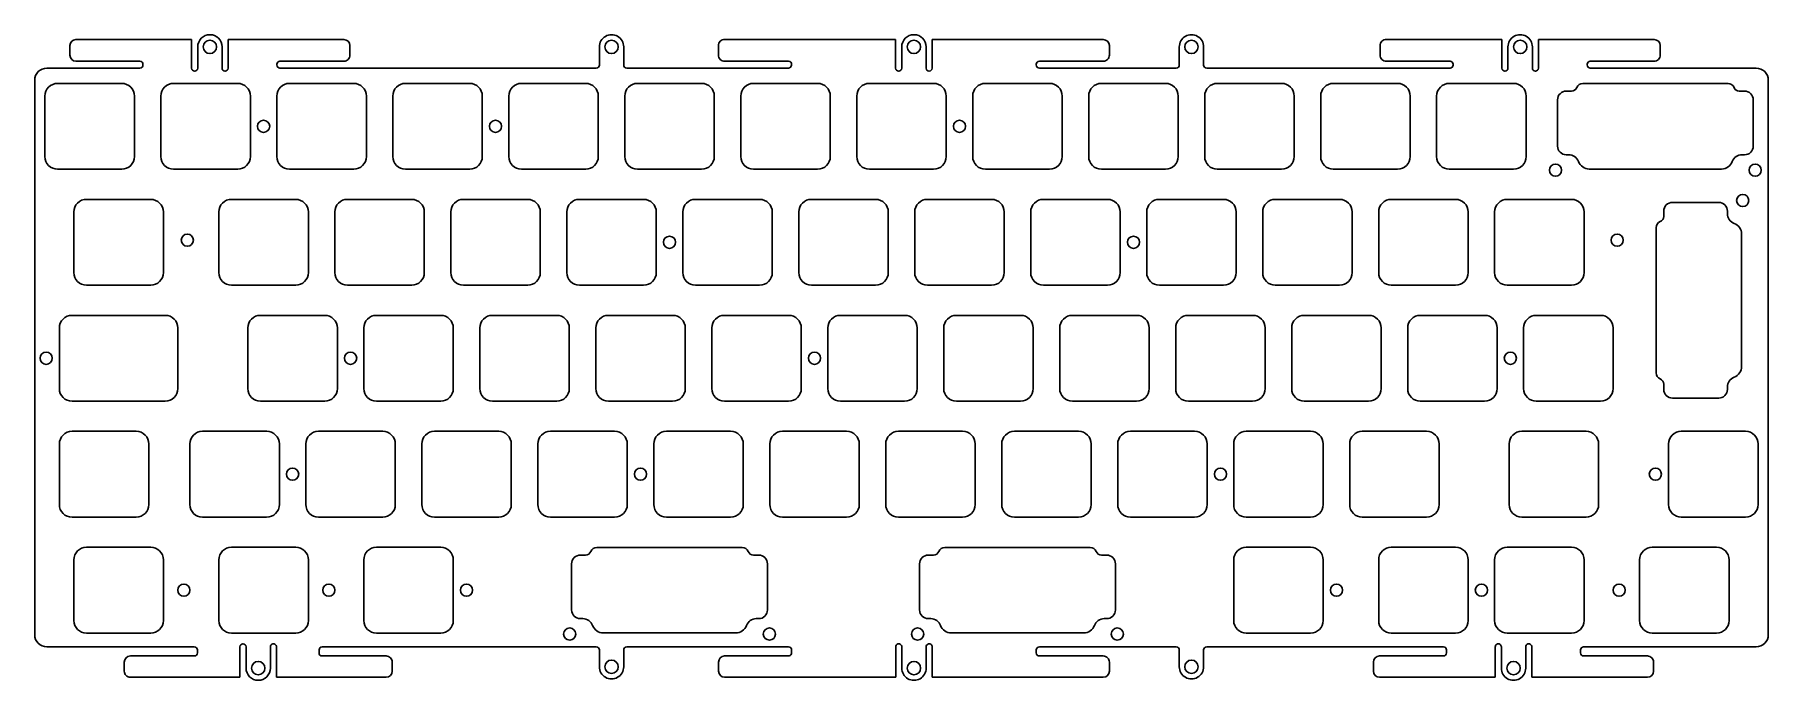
# Model space of a CAD drawing. Header units: millimetres. Extents: x -9 to 276, y -91 to 15.
import ezdxf

# ---------------------------------------------------------------- set-up
doc = ezdxf.new("R2010")
doc.units = ezdxf.units.MM
doc.layers.add('BLACK', color=7, linetype='CONTINUOUS')

msp = doc.modelspace()

# ---------------------------------------------------------------- linework, layer by layer
at = {"layer": 'BLACK', "linetype": 'Continuous'}
for p, q in [((16.758349, 14.254188), (-2.241652, 14.254188)), ((16.758349, 9.554201), (16.758349, 14.254188)), ((22.758349, 14.254188), (22.758349, 9.554201)), ((41.7582, 14.254188), (22.758349, 14.254188)), ((132.391349, 14.254188), (104.303625, 14.254188)), ((132.391349, 9.554201), (132.391349, 14.254188)), ((138.391349, 14.254188), (138.391349, 9.554201)), ((166.4902, 14.254188), (138.391349, 14.254188)), ((231.966349, 14.254188), (212.977625, 14.254188)), ((231.966349, 9.554201), (231.966349, 14.254188)), ((237.966349, 14.254188), (237.966349, 9.554201)), ((256.9662, 14.254188), (237.966349, 14.254188)), ((-3.241651, 13.254189), (-3.241651, 11.704186)), ((17.758349, 13.05419), (17.758349, 9.554201)), ((21.758349, 9.554201), (21.758349, 13.05419)), ((42.758349, 11.7042), (42.758349, 13.262932)), ((83.725094, 13.029757), (83.725094, 10.0642)), ((87.725046, 13.049249), (87.725, 13.049249)), ((87.725046, 10.064175), (87.725046, 13.049249)), ((103.292349, 13.2541), (103.292349, 11.704188)), ((133.391349, 13.05419), (133.391349, 9.554201)), ((137.391349, 9.554201), (137.391349, 13.05419)), ((167.490349, 11.7042), (167.490349, 13.262932)), ((178.975079, 13.031424), (178.975079, 10.0642)), ((182.974954, 10.0642), (182.974954, 13.035636)), ((211.966349, 13.2541), (211.966349, 11.704188)), ((232.966349, 13.0542), (232.966349, 9.554201)), ((236.966349, 9.554201), (236.966349, 13.054188)), ((257.966349, 11.7042), (257.966349, 13.262932)), ((8.253504, 9.564175), (-7.025002, 9.564175)), ((-2.241652, 10.704188), (8.2583, 10.704188)), ((8.758349, 10.197855), (8.758349, 10.0642)), ((30.758349, 10.072701), (30.758349, 10.2042)), ((83.216754, 9.564175), (31.2582, 9.564175)), ((31.266337, 10.704188), (41.758349, 10.704188)), ((114.787504, 9.564175), (88.225, 9.564175)), ((104.2923, 10.704188), (114.7923, 10.704188)), ((115.292349, 10.197855), (115.292349, 10.0642)), ((155.490349, 10.072701), (155.490349, 10.2042)), ((178.46772, 9.564175), (155.9902, 9.564175)), ((155.998337, 10.704188), (166.490349, 10.704188)), ((182.974975, 10.0642), (182.974954, 10.0642)), ((223.461504, 9.564175), (183.475, 9.564175)), ((212.9663, 10.704188), (223.4663, 10.704188)), ((223.966349, 10.197855), (223.966349, 10.0642)), ((245.966349, 10.072701), (245.966349, 10.2042)), ((273.725, 9.564175), (246.4662, 9.564175)), ((246.474337, 10.704188), (256.966349, 10.704188)), ((-9.025, 7.564176), (-9.025, -83.506264)), ((5.275, 7.05), (-5.275001, 7.05)), ((24.325, 7.05), (13.774999, 7.05)), ((43.375, 7.05), (32.824999, 7.05)), ((62.425, 7.05), (51.874999, 7.05)), ((81.475, 7.05), (70.924999, 7.05)), ((100.525, 7.05), (89.974999, 7.05)), ((119.575, 7.05), (109.024999, 7.05)), ((138.625, 7.05), (128.074999, 7.05)), ((157.675, 7.05), (147.124999, 7.05)), ((176.725, 7.05), (166.174999, 7.05)), ((195.775, 7.05), (185.224999, 7.05)), ((214.825, 7.05), (204.274999, 7.05)), ((233.875, 7.05), (223.324999, 7.05)), ((242.536512, 5.77544), (243.390075, 5.77544)), ((243.390075, 5.775452), (243.390075, 5.77544)), ((245.247375, 7.027589), (245.247375, 7.0276)), ((245.247375, 7.0276), (269.102575, 7.0276)), ((270.959775, 5.77544), (271.825375, 5.77544)), ((275.725, -83.5063), (275.725, 7.564175)), ((-7.35, 4.975), (-7.35, -4.975001)), ((7.35, 4.975), (7.35, -4.975)), ((11.7, 4.975), (11.7, -4.975001)), ((26.4, 4.975), (26.4, -4.975)), ((30.75, 4.975), (30.75, -4.975001)), ((45.45, 4.975), (45.45, -4.975)), ((49.8, 4.975), (49.8, -4.975001)), ((64.5, 4.975), (64.5, -4.975)), ((68.85, 4.975), (68.85, -4.975001)), ((83.55, 4.975), (83.55, -4.975)), ((87.9, 4.975), (87.9, -4.975001)), ((102.6, 4.975), (102.6, -4.975)), ((106.95, 4.975), (106.95, -4.975001)), ((121.65, 4.975), (121.65, -4.975)), ((126, 4.975), (126, -4.975001)), ((140.7, 4.975), (140.7, -4.975)), ((145.05, 4.975), (145.05, -4.975001)), ((159.75, 4.975), (159.75, -4.975)), ((164.1, 4.975), (164.1, -4.975001)), ((178.8, 4.975), (178.8, -4.975)), ((183.15, 4.975), (183.15, -4.975001)), ((197.85, 4.975), (197.85, -4.975)), ((202.2, 4.975), (202.2, -4.975001)), ((216.9, 4.975), (216.9, -4.975)), ((221.25, 4.975), (221.25, -4.975001)), ((235.95, 4.975), (235.95, -4.975)), ((241.099485, -3.25044), (241.099485, 4.3503)), ((273.250365, 4.35044), (273.250365, -3.2504)), ((242.928575, -4.67544), (242.524475, -4.67544)), ((271.813458, -4.67544), (271.421325, -4.67544)), ((5.275, -7.05), (-5.275, -7.05)), ((24.325, -7.05), (13.775, -7.05)), ((43.375, -7.05), (32.825, -7.05)), ((62.425, -7.05), (51.875, -7.05)), ((81.475, -7.05), (70.925, -7.05)), ((100.525, -7.05), (89.975, -7.05)), ((119.575, -7.05), (109.025, -7.05)), ((138.625, -7.05), (128.075, -7.05)), ((157.675, -7.05), (147.125, -7.05)), ((176.725, -7.05), (166.175, -7.05)), ((195.775, -7.05), (185.225, -7.05)), ((214.825, -7.05), (204.275, -7.05)), ((233.875, -7.05), (223.325, -7.05)), ((268.050425, -7.01191), (246.299575, -7.01191)), ((-2.587499, -14.075), (-2.587499, -24.025001)), ((10.037501, -12), (-0.5125, -12)), ((12.112501, -14.075), (12.112501, -24.025)), ((21.225, -14.075), (21.225, -24.025001)), ((33.85, -12), (23.299999, -12)), ((35.925, -14.075), (35.925, -24.025)), ((40.275, -14.075), (40.275, -24.025001)), ((52.9, -12), (42.349999, -12)), ((54.975, -14.075), (54.975, -24.025)), ((59.325, -14.075), (59.325, -24.025001)), ((71.95, -12), (61.399999, -12)), ((74.025, -14.075), (74.025, -24.025)), ((78.375, -14.075), (78.375, -24.025001)), ((91, -12), (80.449999, -12)), ((93.075, -14.075), (93.075, -24.025)), ((97.425, -14.075), (97.425, -24.025001)), ((110.05, -12), (99.499999, -12)), ((112.125, -14.075), (112.125, -24.025)), ((116.475, -14.075), (116.475, -24.025001)), ((129.1, -12), (118.549999, -12)), ((131.175, -14.075), (131.175, -24.025)), ((135.525, -14.075), (135.525, -24.025001)), ((148.15, -12), (137.599999, -12)), ((150.225, -14.075), (150.225, -24.025)), ((154.575, -14.075), (154.575, -24.025001)), ((167.2, -12), (156.649999, -12)), ((169.275, -14.075), (169.275, -24.025)), ((173.625, -14.075), (173.625, -24.025001)), ((186.25, -12), (175.699999, -12)), ((188.325, -14.075), (188.325, -24.025)), ((192.675, -14.075), (192.675, -24.025001)), ((205.3, -12), (194.749999, -12)), ((207.375, -14.075), (207.375, -24.025)), ((211.725, -14.075), (211.725, -24.025001)), ((224.35, -12), (213.799999, -12)), ((226.425, -14.075), (226.425, -24.025)), ((230.775, -14.075), (230.775, -24.025001)), ((243.4, -12), (232.849999, -12)), ((245.475, -14.075), (245.475, -24.025)), ((258.54331, -14.790225), (258.54331, -13.924625)), ((259.96831, -12.499635), (267.56915, -12.499635)), ((268.99419, -13.936542), (268.99419, -14.328675)), ((257.29115, -40.502625), (257.29115, -16.647425)), ((271.33066, -17.699575), (271.33066, -39.450425)), ((10.037501, -26.1), (-0.512499, -26.1)), ((33.85, -26.1), (23.3, -26.1)), ((52.9, -26.1), (42.35, -26.1)), ((71.95, -26.1), (61.4, -26.1)), ((91, -26.1), (80.45, -26.1)), ((110.05, -26.1), (99.5, -26.1)), ((129.1, -26.1), (118.55, -26.1)), ((148.15, -26.1), (137.6, -26.1)), ((167.2, -26.1), (156.65, -26.1)), ((186.25, -26.1), (175.7, -26.1)), ((205.3, -26.1), (194.75, -26.1)), ((224.35, -26.1), (213.8, -26.1)), ((243.4, -26.1), (232.85, -26.1)), ((12.41875, -31.05), (-2.893751, -31.05)), ((38.6125, -31.05), (28.062499, -31.05)), ((57.6625, -31.05), (47.112499, -31.05)), ((76.7125, -31.05), (66.162499, -31.05)), ((95.7625, -31.05), (85.212499, -31.05)), ((114.8125, -31.05), (104.262499, -31.05)), ((133.8625, -31.05), (123.312499, -31.05)), ((152.9125, -31.05), (142.362499, -31.05)), ((171.9625, -31.05), (161.412499, -31.05)), ((191.0125, -31.05), (180.462499, -31.05)), ((210.0625, -31.05), (199.512499, -31.05)), ((229.1125, -31.05), (218.562499, -31.05)), ((248.1625, -31.05), (237.612499, -31.05)), ((-4.96875, -33.125), (-4.96875, -43.075001)), ((14.49375, -33.125), (14.49375, -43.075)), ((25.9875, -33.125), (25.9875, -43.075001)), ((40.6875, -33.125), (40.6875, -43.075)), ((45.0375, -33.125), (45.0375, -43.075001)), ((59.7375, -33.125), (59.7375, -43.075)), ((64.0875, -33.125), (64.0875, -43.075001)), ((78.7875, -33.125), (78.7875, -43.075)), ((83.1375, -33.125), (83.1375, -43.075001)), ((97.8375, -33.125), (97.8375, -43.075)), ((102.1875, -33.125), (102.1875, -43.075001)), ((116.8875, -33.125), (116.8875, -43.075)), ((121.2375, -33.125), (121.2375, -43.075001)), ((135.9375, -33.125), (135.9375, -43.075)), ((140.2875, -33.125), (140.2875, -43.075001)), ((154.9875, -33.125), (154.9875, -43.075)), ((159.3375, -33.125), (159.3375, -43.075001)), ((174.0375, -33.125), (174.0375, -43.075)), ((178.3875, -33.125), (178.3875, -43.075001)), ((193.0875, -33.125), (193.0875, -43.075)), ((197.4375, -33.125), (197.4375, -43.075001)), ((212.1375, -33.125), (212.1375, -43.075)), ((216.4875, -33.125), (216.4875, -43.075001)), ((231.1875, -33.125), (231.1875, -43.075)), ((235.5375, -33.125), (235.5375, -43.075001)), ((250.2375, -33.125), (250.2375, -43.075)), ((257.291161, -40.502625), (257.29115, -40.502625)), ((258.543298, -42.359925), (258.54331, -42.359925)), ((258.54331, -43.213488), (258.54331, -42.359925)), ((12.41875, -45.15), (-2.89375, -45.15)), ((38.6125, -45.15), (28.0625, -45.15)), ((57.6625, -45.15), (47.1125, -45.15)), ((76.7125, -45.15), (66.1625, -45.15)), ((95.7625, -45.15), (85.2125, -45.15)), ((114.8125, -45.15), (104.2625, -45.15)), ((133.8625, -45.15), (123.3125, -45.15)), ((152.9125, -45.15), (142.3625, -45.15)), ((171.9625, -45.15), (161.4125, -45.15)), ((191.0125, -45.15), (180.4625, -45.15)), ((210.0625, -45.15), (199.5125, -45.15)), ((229.1125, -45.15), (218.5625, -45.15)), ((248.1625, -45.15), (237.6125, -45.15)), ((267.56919, -44.650515), (259.96845, -44.650515)), ((268.99419, -42.821425), (268.99419, -43.225525)), ((7.656226, -50.099999), (-2.893775, -50.099999)), ((29.087476, -50.099999), (18.537516, -50.099999)), ((48.1375, -50.1), (37.587499, -50.1)), ((67.1875, -50.1), (56.637499, -50.1)), ((86.2375, -50.1), (75.687499, -50.1)), ((105.2875, -50.1), (94.737499, -50.1)), ((124.3375, -50.1), (113.787499, -50.1)), ((143.3875, -50.1), (132.837499, -50.1)), ((162.4375, -50.1), (151.887499, -50.1)), ((181.4875, -50.1), (170.937499, -50.1)), ((200.5375, -50.1), (189.987499, -50.1)), ((219.5875, -50.1), (209.037499, -50.1)), ((245.78125, -50.1), (235.231249, -50.1)), ((271.975, -50.1), (261.424999, -50.1)), ((-4.968774, -52.174998), (-4.968774, -62.124999)), ((9.731226, -52.174999), (9.731226, -62.124999)), ((16.4625, -52.175019), (16.4625, -62.134768)), ((31.162476, -52.174999), (31.1625, -52.174999)), ((31.1625, -52.174999), (31.1625, -62.124999)), ((35.5125, -52.175), (35.5125, -62.125001)), ((50.2125, -52.175), (50.2125, -62.125)), ((54.5625, -52.175), (54.5625, -62.125001)), ((69.2625, -52.175), (69.2625, -62.125)), ((73.6125, -52.175), (73.6125, -62.125001)), ((88.3125, -52.175), (88.3125, -62.125)), ((92.6625, -52.175), (92.6625, -62.125001)), ((107.3625, -52.175), (107.3625, -62.125)), ((111.7125, -52.175), (111.7125, -62.125001)), ((126.4125, -52.175), (126.4125, -62.125)), ((130.7625, -52.175), (130.7625, -62.125001)), ((145.4625, -52.175), (145.4625, -62.125)), ((149.8125, -52.175), (149.8125, -62.125001)), ((164.5125, -52.175), (164.5125, -62.125)), ((168.8625, -52.175), (168.8625, -62.125001)), ((183.5625, -52.175), (183.5625, -62.125)), ((187.9125, -52.175), (187.9125, -62.125001)), ((202.6125, -52.175), (202.6125, -62.125)), ((206.9625, -52.175), (206.9625, -62.125001)), ((221.6625, -52.175), (221.6625, -62.125)), ((233.15625, -52.175), (233.15625, -62.125001)), ((247.85625, -52.175), (247.85625, -62.125)), ((259.35, -52.175), (259.35, -62.125001)), ((274.05, -52.175), (274.05, -62.125)), ((7.656226, -64.199999), (-2.893775, -64.199999)), ((29.077707, -64.199999), (18.537476, -64.199999)), ((48.1375, -64.2), (37.5875, -64.2)), ((67.1875, -64.2), (56.6375, -64.2)), ((86.2375, -64.2), (75.6875, -64.2)), ((105.2875, -64.2), (94.7375, -64.2)), ((124.3375, -64.2), (113.7875, -64.2)), ((143.3875, -64.2), (132.8375, -64.2)), ((162.4375, -64.2), (151.8875, -64.2)), ((181.4875, -64.2), (170.9375, -64.2)), ((200.5375, -64.2), (189.9875, -64.2)), ((219.5875, -64.2), (209.0375, -64.2)), ((245.78125, -64.2), (235.23125, -64.2)), ((271.975, -64.2), (261.425, -64.2)), ((10.037501, -69.15), (-0.5125, -69.15)), ((33.85, -69.15), (23.299999, -69.15)), ((57.6625, -69.15), (47.112499, -69.15)), ((80.611512, -70.42456), (81.465075, -70.42456)), ((81.465075, -70.424548), (81.465075, -70.42456)), ((83.322375, -69.1724), (107.177575, -69.1724)), ((83.322375, -69.172411), (83.322375, -69.1724)), ((109.034775, -70.42456), (109.900375, -70.42456)), ((137.761512, -70.42456), (138.615075, -70.42456)), ((138.615075, -70.424548), (138.615075, -70.42456)), ((140.472375, -69.172411), (140.472375, -69.1724)), ((140.472375, -69.1724), (164.327575, -69.1724)), ((166.184775, -70.42456), (167.050375, -70.42456)), ((200.5375, -69.15), (189.987499, -69.15)), ((224.35, -69.15), (213.799999, -69.15)), ((243.4, -69.15), (232.849999, -69.15)), ((267.2125, -69.15), (256.662499, -69.15)), ((-2.587499, -71.225), (-2.587499, -81.175001)), ((12.112501, -71.225), (12.112501, -81.175)), ((21.225, -71.225), (21.225, -81.175001)), ((35.925, -71.225), (35.925, -81.175)), ((45.0375, -71.225), (45.0375, -81.175001)), ((59.7375, -71.225), (59.7375, -81.175)), ((79.174485, -79.45044), (79.174485, -71.8497)), ((111.325365, -71.84956), (111.325365, -79.4504)), ((136.324485, -79.45044), (136.324485, -71.8497)), ((168.475365, -71.84956), (168.475365, -79.4504)), ((187.9125, -71.225), (187.9125, -81.175001)), ((202.6125, -71.225), (202.6125, -81.175)), ((211.725, -71.225), (211.725, -81.175001)), ((226.425, -71.225), (226.425, -81.175)), ((230.775, -71.225), (230.775, -81.175001)), ((245.475, -71.225), (245.475, -81.175)), ((254.5875, -71.225), (254.5875, -81.175001)), ((269.2875, -71.225), (269.2875, -81.175)), ((81.003575, -80.87544), (80.599475, -80.87544)), ((109.888458, -80.87544), (109.496325, -80.87544)), ((138.153575, -80.87544), (137.749475, -80.87544)), ((167.038458, -80.87544), (166.646325, -80.87544)), ((10.037501, -83.25), (-0.512499, -83.25)), ((33.85, -83.25), (23.3, -83.25)), ((57.6625, -83.25), (47.1125, -83.25)), ((106.125425, -83.21191), (84.374575, -83.21191)), ((163.275425, -83.21191), (141.524575, -83.21191)), ((200.5375, -83.25), (189.9875, -83.25)), ((224.35, -83.25), (213.8, -83.25)), ((243.4, -83.25), (232.85, -83.25)), ((267.2125, -83.25), (256.6625, -83.25)), ((-7.025001, -85.506262), (17.1922, -85.506262)), ((5.692064, -88.00537), (5.692064, -89.505371)), ((17.192065, -87.005371), (6.69206, -87.005371)), ((17.692065, -86.014743), (17.692065, -86.5054)), ((24.692064, -90.505371), (24.692064, -85.50538)), ((25.692064, -85.505384), (25.692064, -89.010661)), ((29.692064, -89.00537), (29.692064, -85.505384)), ((30.692064, -85.513399), (30.692064, -90.505371)), ((37.692063, -86.499556), (37.692063, -86.0063)), ((38.1921, -85.506262), (83.2252, -85.506262)), ((48.6921, -87.005371), (38.1921, -87.005371)), ((49.692064, -89.5054), (49.692064, -88.005371)), ((83.725064, -86.014801), (83.725064, -88.761366)), ((87.725076, -88.777236), (87.725076, -86.0063)), ((88.2251, -85.506276), (88.2251, -85.506262)), ((88.2251, -85.506262), (114.7982, -85.506262)), ((103.298064, -88.0054), (103.298064, -89.513546)), ((114.798, -87.005371), (104.294359, -87.005371)), ((115.298064, -86.014801), (115.298064, -86.5054)), ((132.397064, -90.505371), (132.397064, -85.505384)), ((133.397064, -85.513399), (133.397064, -89.005371)), ((137.397064, -89.0054), (137.397064, -85.505384)), ((138.397064, -85.513399), (138.397064, -90.505371)), ((155.496063, -86.499556), (155.496063, -86.0063)), ((155.9961, -85.506262), (178.475, -85.506262)), ((166.4961, -87.005371), (155.9961, -87.005371)), ((167.496064, -89.5054), (167.496064, -88.005371)), ((178.975003, -86.006262), (178.975, -88.777198)), ((182.974954, -88.763784), (182.974954, -86.0063)), ((183.477828, -85.506262), (222.3722, -85.506262)), ((210.872064, -88.0054), (210.872064, -89.513546)), ((222.372065, -87.005371), (211.868359, -87.005371)), ((222.872065, -86.014743), (222.872065, -86.5054)), ((230.872064, -90.505371), (230.872064, -85.505384)), ((231.872064, -85.513399), (231.872064, -89.005371)), ((235.872064, -89.0054), (235.872064, -85.505384)), ((236.872064, -85.513399), (236.872064, -90.505371)), ((244.872063, -86.499556), (244.872063, -86.0063)), ((245.3721, -85.506262), (273.725, -85.506262)), ((255.8721, -87.005371), (245.3721, -87.005371)), ((256.872064, -89.5054), (256.872064, -88.005371)), ((6.69206, -90.505371), (24.692064, -90.505371)), ((30.692064, -90.505371), (48.692064, -90.505371)), ((87.724998, -88.777236), (87.725076, -88.777236)), ((104.2982, -90.505371), (132.397064, -90.505371)), ((138.397064, -90.505371), (166.496064, -90.505371)), ((211.8722, -90.505371), (230.872064, -90.505371)), ((236.872064, -90.505371), (255.872064, -90.505371))]:
    msp.add_line(p, q, dxfattribs=at)
at = {"layer": 'BLACK'}
for centre, radius in [((19.758349, 13.054188), 1.1), ((85.725, 13.049249), 1.1), ((135.391349, 13.054188), 1.1), ((180.975, 13.049249), 1.1), ((234.966349, 13.054188), 1.1), ((28.575, 0), 1), ((66.675, 0), 1), ((142.875, 0), 1), ((240.775, -7.2), 1), ((273.575, -7.2), 1), ((271.51875, -12.175), 1), ((16.04875, -18.7), 1), ((95.25, -19.05), 1), ((171.45, -19.05), 1), ((250.9012, -18.7), 1), ((-7.14375, -38.1), 1), ((42.8625, -38.1), 1), ((119.0625, -38.1), 1), ((233.35625, -38.1), 1), ((33.3375, -57.15), 1), ((90.4875, -57.15), 1), ((185.7375, -57.15), 1), ((257.175, -57.15), 1), ((15.478125, -76.2), 1), ((39.290625, -76.2), 1), ((61.9125, -76.2), 1), ((204.7875, -76.2), 1), ((228.6, -76.2), 1), ((251.221875, -76.2), 1), ((78.85, -83.4), 1), ((111.65, -83.4), 1), ((136, -83.4), 1), ((168.8, -83.4), 1), ((27.692064, -89.005371), 1.1), ((85.725, -88.777236), 1.1), ((135.397064, -89.005371), 1.1), ((180.975, -88.777236), 1.1), ((233.872064, -89.005371), 1.1)]:
    msp.add_circle(centre, radius, dxfattribs=at)
for centre, radius, start, end in [((-2.24165, 13.25419), 1.000001, 90.00011459, 180.0000573), ((19.758349, 13.054188), 2, 0.0000573, 179.9999427), ((41.75825, 13.254), 1.000188, 0.51170164, 90.00286425), ((85.725, 13.04925), 2.000001, 359.99997135, 180.55844188), ((104.29245, 13.2541), 1.000101, 89.35980265, 180), ((135.391349, 13.054188), 2, 0.0000573, 179.9999427), ((166.49025, 13.254), 1.000188, 0.51170164, 90.00286425), ((180.97495, 13.0492), 1.99995, 359.61142676, 180.50926433), ((212.96645, 13.2541), 1.000101, 89.35980265, 180), ((234.96635, 13.0542), 2.000001, 359.99965623, 180), ((256.96625, 13.254), 1.000188, 0.51170164, 90.00286425), ((-2.24165, 11.7042), 1.000012, 180.00080214, 269.99988541), ((41.75835, 11.7042), 0.999999, 269.9999427, 0), ((104.29225, 11.7041), 0.999912, 179.99495747, 270.00286504), ((166.49035, 11.7042), 0.999999, 269.9999427, 0), ((212.96625, 11.7041), 0.999912, 179.99495747, 270.00286504), ((256.96635, 11.7042), 0.999999, 269.9999427, 0), ((-7.025001, 7.564176), 1.999999, 90.00002865, 180), ((8.25835, 10.0642), 0.499999, 269.44473445, 0), ((8.25825, 10.204), 0.500188, 359.2960097, 89.99427258), ((17.258349, 9.554201), 0.5, 180, 0), ((22.258349, 9.554201), 0.5, 180, 0), ((31.25825, 10.0642), 0.500025, 179.02575814, 269.99427071), ((31.25845, 10.2041), 0.500101, 89.09645032, 179.98854316), ((83.22495, 10.0643), 0.500144, 269.06112636, 359.98854414), ((88.22495, 10.0641), 0.499925, 179.99140398, 270.00573044), ((114.79235, 10.0642), 0.499999, 269.44473445, 0), ((114.79225, 10.204), 0.500188, 359.2960097, 89.99427258), ((132.891349, 9.554201), 0.5, 180, 0), ((137.891349, 9.554201), 0.5, 180, 0), ((155.99025, 10.0642), 0.500025, 179.02575814, 269.99427071), ((155.99045, 10.2041), 0.500101, 89.09645032, 179.98854316), ((178.47495, 10.0643), 0.500129, 269.17176779, 359.9885438), ((183.47505, 10.0642), 0.500025, 180, 269.99427071), ((223.46635, 10.0642), 0.499999, 269.44473445, 0), ((223.46625, 10.204), 0.500188, 359.2960097, 89.99427258), ((232.466349, 9.554201), 0.5, 180, 0), ((237.466349, 9.554201), 0.5, 180, 0), ((246.46625, 10.0642), 0.500025, 179.02575814, 269.99427071), ((246.46645, 10.2041), 0.500101, 89.09645032, 179.98854316), ((273.72495, 7.5642), 1.999975, 359.99928382, 89.99856759), ((-5.275001, 4.975001), 2.074999, 90, 180.00002761), ((5.275, 4.975), 2.075, 0, 90), ((13.774999, 4.975001), 2.074999, 90, 180.00002761), ((24.325, 4.975), 2.075, 0, 90), ((32.824999, 4.975001), 2.074999, 90, 180.00002761), ((43.375, 4.975), 2.075, 0, 90), ((51.875, 4.975), 2.075, 90.00002761, 180), ((62.425, 4.975), 2.075, 0, 90), ((70.924999, 4.975001), 2.074999, 90, 180.00002761), ((81.475, 4.975), 2.075, 0, 90), ((89.975, 4.975), 2.075, 90.00002761, 180), ((100.525, 4.975), 2.075, 0, 90), ((109.024999, 4.975001), 2.074999, 90, 180.00002761), ((119.575, 4.975), 2.075, 0, 90), ((128.075, 4.975), 2.075, 90.00002761, 180), ((138.625, 4.975), 2.075, 0, 90), ((147.125, 4.975), 2.075, 90.00002761, 180), ((157.675, 4.975), 2.075, 0, 90), ((166.175, 4.975), 2.075, 90.00002761, 180), ((176.725, 4.975), 2.075, 0, 90), ((185.225, 4.975), 2.075, 90.00002761, 180), ((195.775, 4.975), 2.075, 0, 90), ((204.275, 4.975), 2.075, 90.00002761, 180), ((214.825, 4.975), 2.075, 0, 90), ((223.324999, 4.975001), 2.074999, 90, 180.00002761), ((233.875, 4.975), 2.075, 0, 90), ((242.524645, 4.350329), 1.42516, 89.52290502, 180.00116589), ((243.390076, 6.7039), 0.928448, 269.99993829, 337.97487728), ((245.247344, 5.952545), 1.075044, 89.99834782, 157.973763), ((269.1026, 5.9527), 1.0749, 22.0204571, 90.00133258), ((270.9598, 6.7039), 0.92846, 202.02452102, 269.99845724), ((271.8254, 4.3505), 1.42494, 359.99758749, 90.00100523), ((-5.275001, -4.975001), 2.074999, 180, 270.00002761), ((5.275, -4.975), 2.075, 270, 0), ((13.774999, -4.975001), 2.074999, 180, 270.00002761), ((24.325, -4.975), 2.075, 270, 0), ((32.824999, -4.975001), 2.074999, 180, 270.00002761), ((43.375, -4.975), 2.075, 270, 0), ((51.875, -4.975), 2.075, 180.00002761, 270), ((62.425, -4.975), 2.075, 270, 0), ((70.924999, -4.975001), 2.074999, 180, 270.00002761), ((81.475, -4.975), 2.075, 270, 0), ((89.975, -4.975), 2.075, 180.00002761, 270), ((100.525, -4.975), 2.075, 270, 0), ((109.024999, -4.975001), 2.074999, 180, 270.00002761), ((119.575, -4.975), 2.075, 270, 0), ((128.075, -4.975), 2.075, 180.00002761, 270), ((138.625, -4.975), 2.075, 270, 0), ((147.125, -4.975), 2.075, 180.00002761, 270), ((157.675, -4.975), 2.075, 270, 0), ((166.175, -4.975), 2.075, 180.00002761, 270), ((176.725, -4.975), 2.075, 270, 0), ((185.225, -4.975), 2.075, 180.00002761, 270), ((195.775, -4.975), 2.075, 270, 0), ((204.275, -4.975), 2.075, 180.00002761, 270), ((214.825, -4.975), 2.075, 270, 0), ((223.324999, -4.975001), 2.074999, 180, 270.00002761), ((233.875, -4.975), 2.075, 270, 0), ((242.524439, -3.250486), 1.424954, 179.99815039, 270.00144752), ((242.928624, -6.400243), 1.724803, 20.54306333, 90.00162772), ((271.42132, -6.40036), 1.72492, 89.99983392, 159.45458763), ((271.82521, -3.25033), 1.425155, 269.52752788, 359.99718578), ((246.299534, -5.136811), 1.875099, 200.54912503, 270.0012528), ((268.05044, -5.13697), 1.87494, 269.99954162, 339.45391569), ((-0.5125, -14.074999), 2.074999, 90, 180.00002761), ((10.037501, -14.075), 2.075, 0, 90), ((23.299999, -14.074999), 2.074999, 90, 180.00002761), ((33.85, -14.075), 2.075, 0, 90), ((42.349999, -14.074999), 2.074999, 90, 180.00002761), ((52.9, -14.075), 2.075, 0, 90), ((61.399999, -14.074999), 2.074999, 90, 180.00002761), ((71.95, -14.075), 2.075, 0, 90), ((80.449999, -14.074999), 2.074999, 90, 180.00002761), ((91, -14.075), 2.075, 0, 90), ((99.499999, -14.074999), 2.074999, 90, 180.00002761), ((110.05, -14.075), 2.075, 0, 90), ((118.549999, -14.074999), 2.074999, 90, 180.00002761), ((129.1, -14.075), 2.075, 0, 90), ((137.599999, -14.074999), 2.074999, 90, 180.00002761), ((148.15, -14.075), 2.075, 0, 90), ((156.649999, -14.074999), 2.074999, 90, 180.00002761), ((167.2, -14.075), 2.075, 0, 90), ((175.699999, -14.074999), 2.074999, 90, 180.00002761), ((186.25, -14.075), 2.075, 0, 90), ((194.749999, -14.074999), 2.074999, 90, 180.00002761), ((205.3, -14.075), 2.075, 0, 90), ((213.799999, -14.074999), 2.074999, 90, 180.00002761), ((224.35, -14.075), 2.075, 0, 90), ((232.849999, -14.074999), 2.074999, 90, 180.00002761), ((243.4, -14.075), 2.075, 0, 90), ((259.96825, -13.9246), 1.42494, 89.99758749, 180.00100523), ((267.56908, -13.92479), 1.425155, 359.52752788, 89.99718578), ((258.36605, -16.6474), 1.0749, 112.0204571, 180.00133258), ((257.61485, -14.7902), 0.92846, 292.02452102, 359.99845724), ((270.71911, -14.32868), 1.72492, 179.99983392, 249.45458763), ((269.45572, -17.69956), 1.87494, 359.99954162, 69.45391569), ((-0.5125, -24.025001), 2.074999, 180, 270.00002761), ((10.037501, -24.025), 2.075, 270, 0), ((23.299999, -24.025001), 2.074999, 180, 270.00002761), ((33.85, -24.025), 2.075, 270, 0), ((42.349999, -24.025001), 2.074999, 180, 270.00002761), ((52.9, -24.025), 2.075, 270, 0), ((61.399999, -24.025001), 2.074999, 180, 270.00002761), ((71.95, -24.025), 2.075, 270, 0), ((80.449999, -24.025001), 2.074999, 180, 270.00002761), ((91, -24.025), 2.075, 270, 0), ((99.499999, -24.025001), 2.074999, 180, 270.00002761), ((110.05, -24.025), 2.075, 270, 0), ((118.549999, -24.025001), 2.074999, 180, 270.00002761), ((129.1, -24.025), 2.075, 270, 0), ((137.599999, -24.025001), 2.074999, 180, 270.00002761), ((148.15, -24.025), 2.075, 270, 0), ((156.649999, -24.025001), 2.074999, 180, 270.00002761), ((167.2, -24.025), 2.075, 270, 0), ((175.699999, -24.025001), 2.074999, 180, 270.00002761), ((186.25, -24.025), 2.075, 270, 0), ((194.749999, -24.025001), 2.074999, 180, 270.00002761), ((205.3, -24.025), 2.075, 270, 0), ((213.799999, -24.025001), 2.074999, 180, 270.00002761), ((224.35, -24.025), 2.075, 270, 0), ((232.849999, -24.025001), 2.074999, 180, 270.00002761), ((243.4, -24.025), 2.075, 270, 0), ((-2.893751, -33.124999), 2.074999, 90, 180.00002761), ((12.41875, -33.125), 2.075, 0, 90), ((28.062499, -33.124999), 2.074999, 90, 180.00002761), ((38.6125, -33.125), 2.075, 0, 90), ((47.112499, -33.124999), 2.074999, 90, 180.00002761), ((57.6625, -33.125), 2.075, 0, 90), ((66.162499, -33.124999), 2.074999, 90, 180.00002761), ((76.7125, -33.125), 2.075, 0, 90), ((85.212499, -33.124999), 2.074999, 90, 180.00002761), ((95.7625, -33.125), 2.075, 0, 90), ((104.262499, -33.124999), 2.074999, 90, 180.00002761), ((114.8125, -33.125), 2.075, 0, 90), ((123.312499, -33.124999), 2.074999, 90, 180.00002761), ((133.8625, -33.125), 2.075, 0, 90), ((142.362499, -33.124999), 2.074999, 90, 180.00002761), ((152.9125, -33.125), 2.075, 0, 90), ((161.412499, -33.124999), 2.074999, 90, 180.00002761), ((171.9625, -33.125), 2.075, 0, 90), ((180.462499, -33.124999), 2.074999, 90, 180.00002761), ((191.0125, -33.125), 2.075, 0, 90), ((199.512499, -33.124999), 2.074999, 90, 180.00002761), ((210.0625, -33.125), 2.075, 0, 90), ((218.562499, -33.124999), 2.074999, 90, 180.00002761), ((229.1125, -33.125), 2.075, 0, 90), ((237.612499, -33.124999), 2.074999, 90, 180.00002761), ((248.1625, -33.125), 2.075, 0, 90), ((269.455561, -39.450466), 1.875099, 290.54912503, 0.0012528), ((258.366205, -40.502656), 1.075044, 179.99834782, 247.973763), ((257.61485, -42.359924), 0.928448, 359.99993829, 67.97487728), ((270.718993, -42.821376), 1.724803, 110.54306333, 180.00162772), ((-2.893751, -43.075001), 2.074999, 180, 270.00002761), ((12.41875, -43.075), 2.075, 270, 0), ((28.062499, -43.075001), 2.074999, 180, 270.00002761), ((38.6125, -43.075), 2.075, 270, 0), ((47.112499, -43.075001), 2.074999, 180, 270.00002761), ((57.6625, -43.075), 2.075, 270, 0), ((66.162499, -43.075001), 2.074999, 180, 270.00002761), ((76.7125, -43.075), 2.075, 270, 0), ((85.212499, -43.075001), 2.074999, 180, 270.00002761), ((95.7625, -43.075), 2.075, 270, 0), ((104.262499, -43.075001), 2.074999, 180, 270.00002761), ((114.8125, -43.075), 2.075, 270, 0), ((123.312499, -43.075001), 2.074999, 180, 270.00002761), ((133.8625, -43.075), 2.075, 270, 0), ((142.362499, -43.075001), 2.074999, 180, 270.00002761), ((152.9125, -43.075), 2.075, 270, 0), ((161.412499, -43.075001), 2.074999, 180, 270.00002761), ((171.9625, -43.075), 2.075, 270, 0), ((180.462499, -43.075001), 2.074999, 180, 270.00002761), ((191.0125, -43.075), 2.075, 270, 0), ((199.512499, -43.075001), 2.074999, 180, 270.00002761), ((210.0625, -43.075), 2.075, 270, 0), ((218.562499, -43.075001), 2.074999, 180, 270.00002761), ((229.1125, -43.075), 2.075, 270, 0), ((237.612499, -43.075001), 2.074999, 180, 270.00002761), ((248.1625, -43.075), 2.075, 270, 0), ((259.968421, -43.225355), 1.42516, 179.52290502, 270.00116589), ((267.569236, -43.225561), 1.424954, 269.99815039, 0.00144752), ((-2.893775, -52.174998), 2.074999, 90, 180), ((7.656226, -52.174999), 2.075, 0, 90), ((18.537516, -52.175019), 2.075016, 90, 180), ((29.087476, -52.174999), 2.075, 0, 90), ((37.587499, -52.174999), 2.074999, 90, 180.00002761), ((48.1375, -52.175), 2.075, 0, 90), ((56.637499, -52.174999), 2.074999, 90, 180.00002761), ((67.1875, -52.175), 2.075, 0, 90), ((75.687499, -52.174999), 2.074999, 90, 180.00002761), ((86.2375, -52.175), 2.075, 0, 90), ((94.737499, -52.174999), 2.074999, 90, 180.00002761), ((105.2875, -52.175), 2.075, 0, 90), ((113.787499, -52.174999), 2.074999, 90, 180.00002761), ((124.3375, -52.175), 2.075, 0, 90), ((132.837499, -52.174999), 2.074999, 90, 180.00002761), ((143.3875, -52.175), 2.075, 0, 90), ((151.887499, -52.174999), 2.074999, 90, 180.00002761), ((162.4375, -52.175), 2.075, 0, 90), ((170.937499, -52.174999), 2.074999, 90, 180.00002761), ((181.4875, -52.175), 2.075, 0, 90), ((189.987499, -52.174999), 2.074999, 90, 180.00002761), ((200.5375, -52.175), 2.075, 0, 90), ((209.037499, -52.174999), 2.074999, 90, 180.00002761), ((219.5875, -52.175), 2.075, 0, 90), ((235.231254, -52.175004), 2.075004, 90.00013806, 179.99988955), ((245.78125, -52.175), 2.075, 0, 90), ((261.425004, -52.175004), 2.075004, 90.00013806, 179.99988955), ((271.975, -52.175), 2.075, 0, 90), ((-2.893775, -62.125), 2.074999, 179.99997239, 270), ((7.656226, -62.124999), 2.075, 270, 0), ((18.537476, -62.124999), 2.075, 180.2697469, 270), ((29.087476, -62.124999), 2.075024, 269.73025622, 0), ((37.587499, -62.125001), 2.074999, 180, 270.00002761), ((48.1375, -62.125), 2.075, 270, 0), ((56.637499, -62.125001), 2.074999, 180, 270.00002761), ((67.1875, -62.125), 2.075, 270, 0), ((75.687499, -62.125001), 2.074999, 180, 270.00002761), ((86.2375, -62.125), 2.075, 270, 0), ((94.737499, -62.125001), 2.074999, 180, 270.00002761), ((105.2875, -62.125), 2.075, 270, 0), ((113.787499, -62.125001), 2.074999, 180, 270.00002761), ((124.3375, -62.125), 2.075, 270, 0), ((132.837499, -62.125001), 2.074999, 180, 270.00002761), ((143.3875, -62.125), 2.075, 270, 0), ((151.887499, -62.125001), 2.074999, 180, 270.00002761), ((162.4375, -62.125), 2.075, 270, 0), ((170.937499, -62.125001), 2.074999, 180, 270.00002761), ((181.4875, -62.125), 2.075, 270, 0), ((189.987499, -62.125001), 2.074999, 180, 270.00002761), ((200.5375, -62.125), 2.075, 270, 0), ((209.037499, -62.125001), 2.074999, 180, 270.00002761), ((219.5875, -62.125), 2.075, 270, 0), ((235.231252, -62.124998), 2.075002, 180.00008284, 269.99994478), ((245.78125, -62.125), 2.075, 270, 0), ((261.425002, -62.124998), 2.075002, 180.00008284, 269.99994478), ((271.975, -62.125), 2.075, 270, 0), ((-0.512495, -71.225004), 2.075004, 90.00013806, 179.99988955), ((10.037501, -71.225), 2.075, 0, 90), ((23.300004, -71.225004), 2.075004, 90.00013806, 179.99988955), ((33.85, -71.225), 2.075, 0, 90), ((47.112504, -71.225004), 2.075004, 90.00013806, 179.99988955), ((57.6625, -71.225), 2.075, 0, 90), ((80.599567, -71.849592), 1.425082, 89.51974267, 180.00434217), ((81.465124, -69.496171), 0.928376, 269.99697591, 337.97782841), ((83.322274, -70.247351), 1.07494, 89.99461656, 157.97750247), ((107.17754, -70.24739), 1.07499, 22.02370504, 89.99813454), ((109.0348, -69.4961), 0.92846, 202.02452102, 269.99845724), ((109.9004, -71.8495), 1.42494, 359.99758749, 90.00100523), ((137.749567, -71.849592), 1.425082, 89.51974267, 180.00434217), ((138.615124, -69.496171), 0.928376, 269.99697591, 337.97782841), ((140.472274, -70.247351), 1.07494, 89.99461656, 157.97750247), ((164.32754, -70.24739), 1.07499, 22.02370504, 89.99813454), ((166.1848, -69.4961), 0.92846, 202.02452102, 269.99845724), ((167.0504, -71.8495), 1.42494, 359.99758749, 90.00100523), ((189.987504, -71.225004), 2.075004, 90.00013806, 179.99988955), ((200.5375, -71.225), 2.075, 0, 90), ((213.800004, -71.225004), 2.075004, 90.00013806, 179.99988955), ((224.35, -71.225), 2.075, 0, 90), ((232.850004, -71.225004), 2.075004, 90.00013806, 179.99988955), ((243.4, -71.225), 2.075, 0, 90), ((256.662504, -71.225004), 2.075004, 90.00013806, 179.99988955), ((267.2125, -71.225), 2.075, 0, 90), ((80.599486, -79.450439), 1.425001, 180.00004021, 269.99955772), ((109.90024, -79.45036), 1.425125, 269.52631186, 359.99839184), ((137.749486, -79.450439), 1.425001, 180.00004021, 269.99955772), ((167.05024, -79.45036), 1.425125, 269.52631186, 359.99839184), ((-0.512497, -81.174998), 2.075002, 180.00008284, 269.99994478), ((10.037501, -81.175), 2.075, 270, 0), ((23.300002, -81.174998), 2.075002, 180.00008284, 269.99994478), ((33.85, -81.175), 2.075, 270, 0), ((47.112502, -81.174998), 2.075002, 180.00008284, 269.99994478), ((57.6625, -81.175), 2.075, 270, 0), ((81.003551, -82.600348), 1.724908, 20.54547839, 89.9992028), ((84.374462, -81.336915), 1.874995, 200.54692151, 270.00345303), ((106.12534, -81.33683), 1.875082, 270.0025973, 339.45098232), ((109.49633, -82.60038), 1.724936, 90.00016608, 159.45408213), ((138.153551, -82.600348), 1.724908, 20.54547839, 89.9992028), ((141.524462, -81.336915), 1.874995, 200.54692151, 270.00345303), ((163.27534, -81.33683), 1.875082, 270.0025973, 339.45098232), ((166.64633, -82.60038), 1.724936, 90.00016608, 159.45408213), ((189.987502, -81.174998), 2.075002, 180.00008284, 269.99994478), ((200.5375, -81.175), 2.075, 270, 0), ((213.800002, -81.174998), 2.075002, 180.00008284, 269.99994478), ((224.35, -81.175), 2.075, 270, 0), ((232.850002, -81.174998), 2.075002, 180.00008284, 269.99994478), ((243.4, -81.175), 2.075, 270, 0), ((256.662502, -81.174998), 2.075002, 180.00008284, 269.99994478), ((267.2125, -81.175), 2.075, 270, 0), ((-7.025001, -83.506263), 1.999999, 180.00002865, 270), ((25.19205, -85.5054), 0.499986, 0.00183341, 179.9977081), ((30.19205, -85.5054), 0.499986, 359.08348596, 179.99816648), ((132.89705, -85.5054), 0.499986, 359.08348596, 179.99816648), ((137.89705, -85.5054), 0.499986, 359.08348596, 179.99816648), ((231.37205, -85.5054), 0.499986, 359.08348596, 179.99816648), ((236.37205, -85.5054), 0.499986, 359.08348596, 179.99816648), ((273.72505, -83.5063), 1.99995, 269.99856758, 0), ((6.69206, -88.00537), 0.999996, 90, 180), ((17.19205, -86.5054), 0.500015, 270.00171897, 0), ((17.19215, -86.0063), 0.500038, 359.03243095, 89.99427086), ((38.19215, -86.5052), 0.500171, 179.35338521, 269.99427238), ((38.19215, -86.0063), 0.500087, 90.00572914, 180), ((48.69215, -88.0053), 0.999929, 359.99593165, 90.00286499), ((83.22515, -86.0063), 0.500038, 359.02578347, 89.99427086), ((88.22515, -86.0063), 0.500074, 90.0057293, 180), ((104.29805, -88.0054), 0.999986, 90.21147163, 180), ((114.79805, -86.5048), 0.500563, 269.99427696, 280.93471203), ((114.79815, -86.0063), 0.500038, 359.02578347, 89.99427086), ((114.79805, -86.5054), 0.500014, 280.94775485, 0), ((155.99615, -86.5052), 0.500171, 179.35338521, 269.99427238), ((155.99615, -86.0063), 0.500087, 90.00572914, 180), ((166.49615, -88.0053), 0.999929, 359.99593165, 90.00286499), ((178.47505, -86.0062), 0.499938, 359.99289466, 90.00573029), ((183.47495, -86.0063), 0.499996, 89.6702342, 180), ((211.87205, -88.0054), 0.999986, 90.21147163, 180), ((222.37205, -86.5054), 0.500015, 270.00171897, 0), ((222.37215, -86.0063), 0.500038, 359.03243095, 89.99427086), ((245.37215, -86.5052), 0.500171, 179.35338521, 269.99427238), ((245.37215, -86.0063), 0.500087, 90.00572914, 180), ((255.87215, -88.0053), 0.999929, 359.99593165, 90.00286499), ((6.69205, -89.5054), 0.999971, 179.9983384, 270.00057297), ((27.69206, -89.00537), 2.000004, 180.15157593, 0), ((48.69205, -89.5054), 1.000014, 270.00080216, 0), ((85.725, -88.77724), 1.999998, 179.5452384, 0.00011459), ((104.29815, -89.5052), 1.000171, 180.47813836, 270.0028643), ((135.39705, -89.0054), 2.000014, 179.99916921, 0), ((166.49605, -89.5054), 1.000014, 270.00080216, 0), ((180.97495, -88.7772), 2.000049, 179.9999427, 0.38433356), ((211.87215, -89.5052), 1.000171, 180.47813836, 270.0028643), ((233.87205, -89.0054), 2.000014, 179.99916921, 0), ((255.87205, -89.5054), 1.000014, 270.00080216, 0)]:
    msp.add_arc(centre, radius, start, end, dxfattribs=at)

doc.saveas('drawing.dxf')
